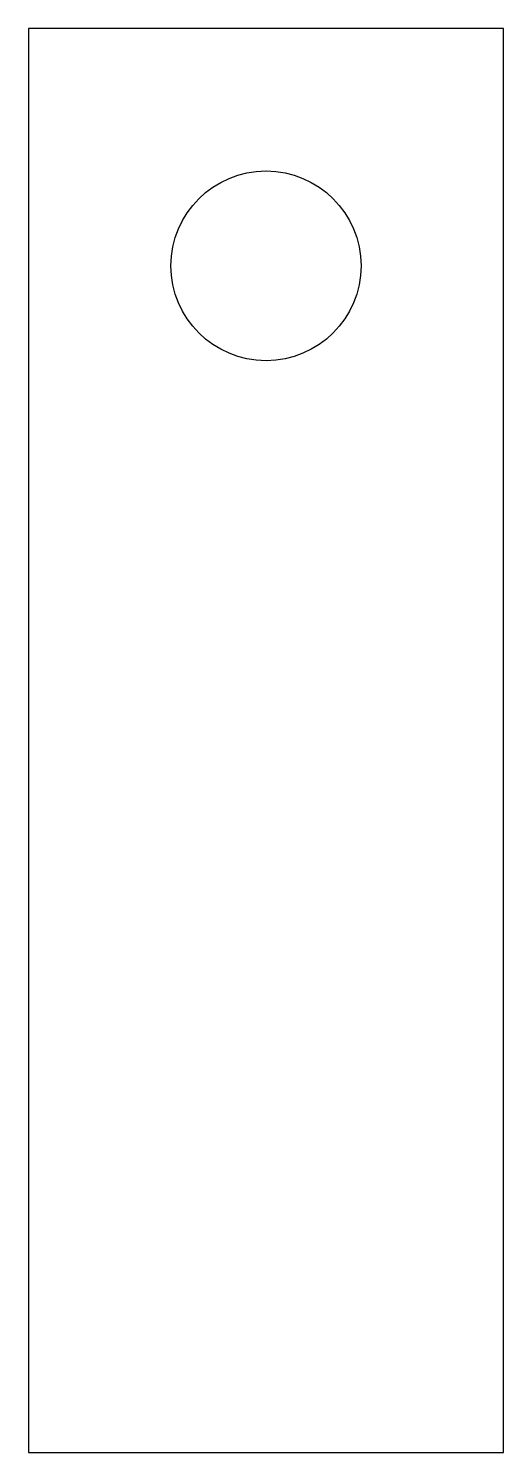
# Model space of a CAD drawing. Header units: millimetres. Extents: x -275 to -255, y 165 to 225.
import ezdxf

# ---------------------------------------------------------------- set-up
doc = ezdxf.new("R2010")
doc.units = ezdxf.units.MM

msp = doc.modelspace()

# ---------------------------------------------------------------- linework, layer by layer
at = {"color": 7, "linetype": 'Continuous', "lineweight": 25}
for p, q in [((-255, 225), (-275, 225)), ((-275, 225), (-275, 165)), ((-255, 165), (-255, 225)), ((-275, 165), (-255, 165))]:
    msp.add_line(p, q, dxfattribs=at)
msp.add_circle((-265, 215), 4, dxfattribs=at)

doc.saveas('drawing.dxf')
